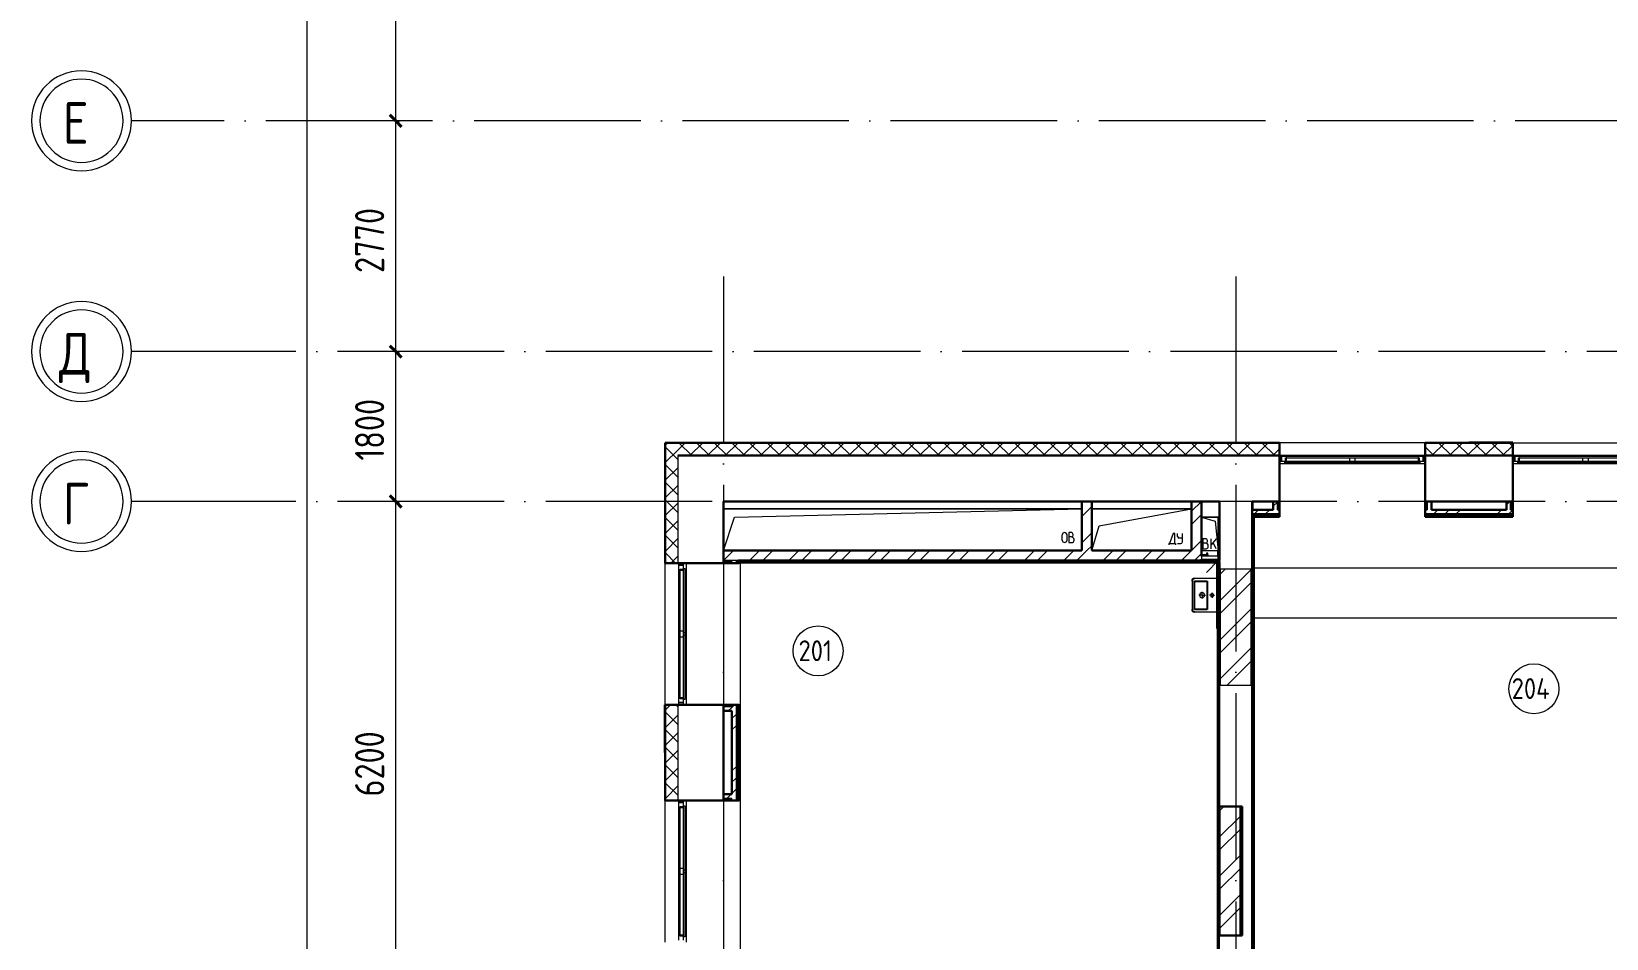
# Model space of a CAD drawing. Header units: millimetres. Extents: x -259793 to 503324, y -44556 to 93494.
# Drawn here: x 92376 to 111288, y -10682 to 206 of the extents above; entities that cross this region are included whole.
import ezdxf

# ---------------------------------------------------------------- set-up
doc = ezdxf.new("R2010")
doc.units = ezdxf.units.MM
doc.linetypes.add('ADSK_Линия сетки', pattern=[25, 20, -2.5, 0, -2.5])
for name, color, linetype, lineweight in [('_ Окна', 7, 'Continuous', 9), ('Марки помещений', 252, 'Continuous', 20), ('Оборудование', 8, 'Continuous', 18), ('Ограждение', 252, 'Continuous', 9), ('Окна', 252, 'Continuous', 9), ('Оси', 252, 'Continuous', 9), ('Перекрытие', 252, 'Continuous', 18), ('Размеры', 7, 'Continuous', 9), ('Стены внутренние', 7, 'Continuous', 18), ('Стены наружные', 7, 'Continuous', 18), ('Стены штриховка', 7, 'Continuous', 9)]:
    doc.layers.add(name, color=color, linetype=linetype, lineweight=lineweight)
doc.layers.add('Узлы', color=7, linetype='Continuous')
doc.styles.add('GOST Common_1', font='', dxfattribs={"height": 250})
doc.styles.add('GOST Common_2', font='', dxfattribs={"width": 0.9, "height": 250})
doc.styles.add('GOST Common_3', font='', dxfattribs={"height": 3.5})
doc.styles.get('GOST Common_1').set_extended_font_data('GOST type B')
doc.styles.get('GOST Common_2').set_extended_font_data('GOST type B')
doc.styles.get('GOST Common_3').set_extended_font_data('GOST 2.304 type A')

# ---------------------------------------------------------------- blocks, each defined once
blk = doc.blocks.new('2 этаж')
at = {"color": 251, "lineweight": 18, "true_color": 0x636466}
for p, q in [((104976, -3929), (100676, -3929)), ((100808, -4029), (104976, -3929)), ((106296, -3929), (105096, -3929)), ((105186, -4133), (106296, -3929)), ((100676, -4429), (100808, -4029)), ((105096, -4429), (105186, -4133)), ((106416, -4029), (106580, -4074)), ((106616, -4029), (106416, -4029)), ((106580, -4074), (106616, -4429)), ((106616, -4429), (106616, -4029)), ((104743, -4303), (104743, -4241)), ((104800, -4303), (104800, -4241)), ((104850, -4212), (104820, -4212)), ((104820, -4212), (104820, -4332)), ((104854, -4265), (104820, -4265)), ((104820, -4332), (104857, -4332)), ((104874, -4245), (104874, -4235)), ((104884, -4305), (104884, -4295)), ((106021, -4344), (106021, -4359)), ((106031, -4344), (106021, -4344)), ((106074, -4224), (106031, -4344)), ((106031, -4344), (106094, -4344)), ((106094, -4224), (106074, -4224)), ((106094, -4344), (106094, -4224)), ((106094, -4344), (106104, -4344)), ((106104, -4344), (106104, -4359)), ((106128, -4258), (106128, -4224)), ((106128, -4344), (106165, -4344)), ((106185, -4278), (106148, -4278)), ((106185, -4324), (106185, -4224)), ((106462, -4287), (106432, -4287)), ((106432, -4287), (106432, -4407)), ((106466, -4340), (106432, -4340)), ((106486, -4320), (106486, -4310)), ((106592, -4287), (106532, -4358)), ((106532, -4407), (106532, -4287)), ((106592, -4407), (106556, -4330)), ((106432, -4407), (106469, -4407)), ((106496, -4380), (106496, -4370))]:
    blk.add_line(p, q, dxfattribs=at)
for centre, radius, start, end in [((104771, -4241), 28.7, 0, 180), ((104771, -4303), 28.7, 180, 0), ((104850, -4235), 23.3, 0, 90), ((104854, -4245), 20, 270, 0), ((104854, -4295), 30, 0, 90), ((104857, -4305), 26.7, 270, 0), ((106148, -4258), 20, 180, 270), ((106165, -4324), 20, 270, 0), ((106462, -4310), 23.3, 0, 90), ((106466, -4320), 20, 270, 0), ((106466, -4370), 30, 0, 90), ((106469, -4380), 26.7, 270, 0)]:
    blk.add_arc(centre, radius, start, end, dxfattribs=at)
at = {"layer": '_ Окна', "color": 251, "true_color": 0x636466}
for p, q in [((107376, -3299), (107351, -3299)), ((107351, -3357), (107376, -3357)), ((107376, -3357), (107376, -3299)), ((109101, -3299), (109076, -3299)), ((109076, -3299), (109076, -3357)), ((109076, -3357), (109101, -3357)), ((110176, -3299), (110151, -3299)), ((110151, -3357), (110176, -3357)), ((110176, -3357), (110176, -3299)), ((100136, -4579), (100136, -4604)), ((100136, -4604), (100194, -4604)), ((100194, -4604), (100194, -4579)), ((100194, -6254), (100136, -6254)), ((100136, -6254), (100136, -6279)), ((100194, -6279), (100194, -6254)), ((100136, -7429), (100136, -7454)), ((100136, -7454), (100194, -7454)), ((100194, -7454), (100194, -7429))]:
    blk.add_line(p, q, dxfattribs=at)
at = {"layer": '_ Окна', "color": 251, "lineweight": 18, "true_color": 0x636466}
for p, q in [((107435, -3299), (107376, -3299)), ((107376, -3299), (107376, -3357)), ((107376, -3357), (107414, -3357)), ((107422, -3357), (107422, -3316)), ((107422, -3316), (107434, -3316)), ((107440, -3316), (107435, -3299)), ((109017, -3299), (109012, -3316)), ((109076, -3299), (109017, -3299)), ((109018, -3316), (109030, -3316)), ((109030, -3316), (109030, -3357)), ((109038, -3357), (109076, -3357)), ((109076, -3357), (109076, -3299)), ((110235, -3299), (110176, -3299)), ((110176, -3299), (110176, -3357)), ((110176, -3357), (110214, -3357)), ((110222, -3357), (110222, -3316)), ((110222, -3316), (110234, -3316)), ((110240, -3316), (110235, -3299)), ((100194, -4604), (100136, -4604)), ((100136, -4604), (100136, -4664)), ((100136, -4664), (100153, -4668)), ((100153, -4650), (100194, -4650)), ((100153, -4662), (100153, -4650)), ((100194, -4642), (100194, -4604)), ((100153, -6190), (100136, -6195)), ((100136, -6195), (100136, -6254)), ((100153, -6208), (100153, -6196)), ((100194, -6208), (100153, -6208)), ((100194, -6254), (100194, -6216)), ((100136, -6254), (100194, -6254)), ((100194, -7454), (100136, -7454)), ((100136, -7454), (100136, -7514)), ((100136, -7514), (100153, -7518)), ((100153, -7500), (100194, -7500)), ((100153, -7512), (100153, -7500)), ((100194, -7492), (100194, -7454)), ((100153, -9040), (100136, -9045)), ((100136, -9045), (100136, -9104)), ((100153, -9058), (100153, -9046)), ((100194, -9058), (100153, -9058)), ((100194, -9104), (100194, -9066))]:
    blk.add_line(p, q, dxfattribs=at)
at = {"layer": 'Марки помещений', "color": 251, "true_color": 0x636466}
for centre in [(101811, -5633), (110406, -6088)]:
    blk.add_circle(centre, 300, dxfattribs=at)
at = {"layer": 'Оборудование', "color": 251, "true_color": 0x636466}
for p, q in [((106416, -4494), (106416, -4531)), ((106616, -4494), (106416, -4494)), ((106417, -4532), (106615, -4532)), ((106423, -4532), (106423, -4541)), ((106432, -4479), (106432, -4484)), ((106478, -4479), (106432, -4479)), ((106432, -4484), (106478, -4484)), ((106473, -4478), (106473, -4494)), ((106492, -4478), (106473, -4478)), ((106476, -4476), (106474, -4478)), ((106476, -4459), (106476, -4476)), ((106489, -4459), (106476, -4459)), ((106489, -4476), (106476, -4476)), ((106496, -4479), (106487, -4479)), ((106487, -4484), (106496, -4484)), ((106489, -4476), (106489, -4459)), ((106491, -4478), (106489, -4476)), ((106492, -4494), (106492, -4478)), ((106496, -4484), (106496, -4479)), ((106609, -4541), (106609, -4532)), ((106616, -4531), (106616, -4494)), ((106424, -4542), (106608, -4542)), ((106435, -4544), (106435, -4549)), ((106435, -4549), (106597, -4549)), ((106444, -4543), (106444, -4541)), ((106444, -4543), (106444, -4541)), ((106444, -4549), (106444, -4551)), ((106444, -4551), (106448, -4551)), ((106509, -4551), (106448, -4551)), ((106616, -4549), (106475, -4691)), ((106509, -4551), (106513, -4551)), ((106513, -4551), (106513, -4549)), ((106588, -4541), (106588, -4543)), ((106588, -4543), (106588, -4541)), ((106597, -4549), (106597, -4544))]:
    blk.add_line(p, q, dxfattribs=at)
for points, knots in [([(106416, -4531), (106416, -4531), (106416, -4531), (106416, -4531), (106416, -4531), (106416, -4531), (106417, -4531), (106417, -4532), (106417, -4532), (106417, -4532)], [0, 0, 0, 0, 0.166667, 0.333333, 0.458333, 0.583333, 0.708333, 0.833333, 1, 1, 1, 1]), ([(106615, -4532), (106615, -4532), (106615, -4532), (106615, -4531), (106616, -4531), (106616, -4531), (106616, -4531), (106616, -4531), (106616, -4531), (106616, -4531)], [-1, -1, -1, -1, -0.833333, -0.75, -0.583333, -0.458333, -0.333333, -0.166667, 0, 0, 0, 0]), ([(106423, -4541), (106423, -4541), (106423, -4542), (106423, -4542), (106423, -4542), (106423, -4542), (106423, -4542), (106424, -4542), (106424, -4542), (106424, -4542), (106424, -4542)], [0, 0, 0, 0, 0.166667, 0.333333, 0.458333, 0.583333, 0.666667, 0.75, 0.833333, 1, 1, 1, 1]), ([(106433, -4542), (106434, -4542), (106434, -4542), (106434, -4542), (106434, -4542), (106434, -4543), (106435, -4543), (106435, -4543), (106435, -4543), (106435, -4543), (106435, -4543), (106435, -4544), (106435, -4544)], [0, 0, 0, 0, 0.166667, 0.25, 0.333333, 0.416667, 0.5, 0.583333, 0.666667, 0.75, 0.833333, 1, 1, 1, 1]), ([(106597, -4544), (106597, -4544), (106597, -4543), (106597, -4543), (106597, -4543), (106597, -4543), (106597, -4543), (106598, -4543), (106598, -4542), (106598, -4542), (106598, -4542), (106598, -4542), (106599, -4542)], [-1, -1, -1, -1, -0.833333, -0.75, -0.666667, -0.583333, -0.5, -0.416667, -0.333333, -0.25, -0.166667, 0, 0, 0, 0]), ([(106608, -4542), (106608, -4542), (106608, -4542), (106608, -4542), (106609, -4542), (106609, -4542), (106609, -4542), (106609, -4542), (106609, -4542), (106609, -4541), (106609, -4541)], [-1, -1, -1, -1, -0.833333, -0.75, -0.666667, -0.583333, -0.458333, -0.333333, -0.166667, 0, 0, 0, 0])]:
    blk.add_open_spline(points, degree=3, knots=knots, dxfattribs=at)
at = {"layer": 'Ограждение', "color": 251, "true_color": 0x636466}
for p, q in [((109101, -3389), (107351, -3389)), ((111901, -3389), (110151, -3389)), ((107036, -3939), (107036, -3839)), ((100226, -4579), (100226, -6279)), ((100676, -4579), (100676, -6279)), ((100861, -4579), (100876, -4579)), ((100876, -4569), (100876, -12274)), ((100876, -4574), (106601, -4574)), ((100876, -4579), (100876, -6279)), ((114741, -4639), (107041, -4639)), ((114741, -5239), (107041, -5239)), ((107046, -10039), (107046, -5239)), ((106606, -5364), (106606, -10189)), ((100876, -6279), (100861, -6279)), ((100226, -7429), (100226, -9129)), ((100676, -7429), (100676, -9129)), ((100861, -7429), (100876, -7429)), ((100876, -7429), (100876, -9129))]:
    blk.add_line(p, q, dxfattribs=at)
at = {"layer": 'Окна', "color": 251, "true_color": 0x636466}
for p, q in [((107414, -3357), (108211, -3357)), ((107414, -3374), (107414, -3357)), ((108211, -3374), (107414, -3374)), ((107434, -3316), (108191, -3316)), ((107434, -3357), (107434, -3316)), ((109017, -3299), (107435, -3299)), ((108191, -3316), (108261, -3316)), ((108191, -3316), (108191, -3357)), ((108211, -3357), (108241, -3357)), ((108211, -3357), (108211, -3374)), ((108241, -3374), (108211, -3374)), ((108241, -3357), (109038, -3357)), ((108241, -3374), (108241, -3357)), ((109038, -3374), (108241, -3374)), ((108261, -3316), (109018, -3316)), ((108261, -3357), (108261, -3316)), ((109018, -3316), (109018, -3357)), ((109038, -3357), (109038, -3374)), ((110214, -3357), (111011, -3357)), ((110214, -3374), (110214, -3357)), ((111011, -3374), (110214, -3374)), ((110234, -3316), (110991, -3316)), ((110234, -3357), (110234, -3316)), ((111817, -3299), (110235, -3299)), ((110991, -3316), (111061, -3316)), ((110991, -3316), (110991, -3357)), ((111011, -3357), (111041, -3357)), ((111011, -3357), (111011, -3374)), ((111041, -3374), (111011, -3374)), ((111041, -3357), (111838, -3357)), ((111041, -3374), (111041, -3357)), ((111838, -3374), (111041, -3374)), ((111061, -3316), (111818, -3316)), ((111061, -3357), (111061, -3316)), ((100136, -4664), (100136, -6195)), ((100153, -5394), (100153, -4662)), ((100153, -4662), (100194, -4662)), ((100194, -5414), (100194, -4642)), ((100194, -4642), (100211, -4642)), ((100211, -4642), (100211, -5414)), ((100153, -5464), (100153, -5394)), ((100194, -5394), (100153, -5394)), ((100153, -6196), (100153, -5464)), ((100153, -5464), (100194, -5464)), ((100194, -5444), (100194, -5414)), ((100211, -5414), (100194, -5414)), ((100194, -6216), (100194, -5444)), ((100194, -5444), (100211, -5444)), ((100211, -5414), (100211, -5444)), ((100211, -5444), (100211, -6216)), ((100194, -6196), (100153, -6196)), ((100211, -6216), (100194, -6216)), ((100136, -7514), (100136, -9045)), ((100153, -8244), (100153, -7512)), ((100153, -7512), (100194, -7512)), ((100194, -8264), (100194, -7492)), ((100194, -7492), (100211, -7492)), ((100211, -7492), (100211, -8264)), ((100153, -8314), (100153, -8244)), ((100194, -8244), (100153, -8244)), ((100153, -9046), (100153, -8314)), ((100153, -8314), (100194, -8314)), ((100194, -8294), (100194, -8264)), ((100211, -8264), (100194, -8264)), ((100194, -9066), (100194, -8294)), ((100194, -8294), (100211, -8294)), ((100211, -8264), (100211, -8294)), ((100211, -8294), (100211, -9066)), ((100194, -9046), (100153, -9046)), ((100211, -9066), (100194, -9066))]:
    blk.add_line(p, q, dxfattribs=at)
at = {"layer": 'Оси', "color": 251, "linetype": 'ADSK_Линия сетки', "ltscale": 100, "true_color": 0x636466}
for p, q in [((139683, 731), (93566, 731)), ((100676, -1139), (100676, -32265)), ((106826, -1139), (106826, -32265)), ((170543, -2039), (93566, -2039)), ((170543, -3839), (93566, -3839))]:
    blk.add_line(p, q, dxfattribs=at)
at = {"layer": 'Оси', "color": 251, "lineweight": 20, "true_color": 0x636466}
for centre, radius, start, end in [((92966, 731), 600, 90, 270), ((92966, 731), 600, 270, 90), ((92966, 731), 500, 90, 270), ((92966, 731), 500, 270, 90), ((92966, -2039), 600, 90, 270), ((92966, -2039), 600, 270, 90), ((92966, -2039), 500, 90, 270), ((92966, -2039), 500, 270, 90), ((92966, -3839), 600, 90, 270), ((92966, -3839), 500, 90, 270), ((92966, -3839), 600, 270, 90), ((92966, -3839), 500, 270, 90)]:
    blk.add_arc(centre, radius, start, end, dxfattribs=at)
at = {"layer": 'Перекрытие', "color": 251, "ltscale": 100, "true_color": 0x636466}
for p, q in [((100676, -3929), (104976, -3929)), ((105096, -3929), (106296, -3929)), ((106416, -4029), (106616, -4029)), ((106616, -4029), (106616, -4429))]:
    blk.add_line(p, q, dxfattribs=at)
at = {"layer": 'Размеры', "color": 251, "lineweight": 20, "true_color": 0x636466}
for p, q in [((95676, -18880), (95676, 28511)), ((96739, 731), (96739, 4661)), ((96739, 731), (96589, 731)), ((96739, 731), (96589, 731)), ((96739, -2039), (96739, 731)), ((96739, 731), (96789, 731)), ((96739, 731), (96789, 731)), ((96739, -2039), (96589, -2039)), ((96739, -2039), (96589, -2039)), ((96739, -3839), (96739, -2039)), ((96739, -2039), (96789, -2039)), ((96739, -2039), (96789, -2039)), ((96739, -3839), (96589, -3839)), ((96739, -3839), (96589, -3839)), ((96739, -10039), (96739, -3839)), ((96739, -3839), (96789, -3839)), ((96739, -3839), (96789, -3839))]:
    blk.add_line(p, q, dxfattribs=at)
at = {"layer": 'Размеры', "color": 251, "lineweight": 40, "true_color": 0x636466}
for p, q in [((96739, 731), (96668, 801)), ((96739, 731), (96668, 801)), ((96739, 731), (96810, 660)), ((96739, 731), (96810, 660)), ((96739, -2039), (96668, -1969)), ((96739, -2039), (96668, -1969)), ((96739, -2039), (96810, -2110)), ((96739, -2039), (96810, -2110)), ((96739, -3839), (96668, -3769)), ((96739, -3839), (96668, -3769)), ((96739, -3839), (96810, -3910)), ((96739, -3839), (96810, -3910))]:
    blk.add_line(p, q, dxfattribs=at)
at = {"layer": 'Стены внутренние', "color": 251, "lineweight": 30, "true_color": 0x636466}
for p, q in [((99974, -3137), (99974, -4579)), ((107351, -3137), (99974, -3137)), ((107351, -3289), (107351, -3137)), ((109626, -3137), (109101, -3137)), ((109101, -3137), (109101, -3289)), ((110151, -3289), (110151, -3137)), ((107351, -3289), (100126, -3289)), ((100126, -3289), (107351, -3289)), ((107351, -3839), (107351, -3289)), ((110151, -3289), (109101, -3289)), ((109101, -3289), (109101, -3839)), ((109101, -3289), (110151, -3289)), ((110151, -3839), (110151, -3289)), ((100676, -4429), (100676, -3839)), ((100676, -3839), (104976, -3839)), ((105096, -3839), (106296, -3839)), ((106416, -3839), (106631, -3839)), ((106631, -3839), (106631, -4429)), ((107021, -3839), (107276, -3839)), ((107021, -3939), (107021, -3839)), ((109176, -3839), (110076, -3839)), ((99974, -4579), (100676, -4579)), ((106631, -4649), (106636, -4649)), ((107016, -4649), (107021, -4649)), ((106636, -6049), (106631, -6049)), ((107021, -6049), (107016, -6049)), ((100676, -6279), (99974, -6279)), ((99974, -6279), (99974, -7429)), ((100676, -7354), (100676, -6354)), ((99974, -7429), (100676, -7429)), ((106631, -7499), (106901, -7499)), ((106901, -7499), (106901, -9049)), ((106901, -9049), (106631, -9049))]:
    blk.add_line(p, q, dxfattribs=at)
at = {"layer": 'Стены внутренние', "color": 251, "linetype": 'Continuous', "lineweight": 9, "true_color": 0x636466}
for p, q in [((99976, -3161), (99998, -3139)), ((100126, -3334), (99976, -3184)), ((100126, -3223), (100210, -3139)), ((100294, -3289), (100144, -3139)), ((100272, -3289), (100422, -3139)), ((100506, -3289), (100356, -3139)), ((100444, -3139), (100443, -3137)), ((100484, -3289), (100634, -3139)), ((100718, -3289), (100568, -3139)), ((100697, -3289), (100847, -3139)), ((100930, -3289), (100780, -3139)), ((100909, -3289), (101059, -3139)), ((101142, -3289), (100992, -3139)), ((101121, -3289), (101271, -3139)), ((101354, -3289), (101204, -3139)), ((101333, -3289), (101483, -3139)), ((101566, -3289), (101416, -3139)), ((101545, -3289), (101695, -3139)), ((101779, -3289), (101629, -3139)), ((101757, -3289), (101907, -3139)), ((101769, -3137), (101768, -3139)), ((101991, -3289), (101841, -3139)), ((101852, -3139), (101851, -3137)), ((101969, -3289), (102119, -3139)), ((102203, -3289), (102053, -3139)), ((102181, -3289), (102331, -3139)), ((102415, -3289), (102265, -3139)), ((102394, -3289), (102544, -3139)), ((102439, -3139), (102438, -3137)), ((102627, -3289), (102477, -3139)), ((102590, -3137), (102589, -3139)), ((102606, -3289), (102756, -3139)), ((102839, -3289), (102689, -3139)), ((102818, -3289), (102968, -3139)), ((102825, -3137), (102824, -3139)), ((103051, -3289), (102901, -3139)), ((103030, -3289), (103180, -3139)), ((103264, -3289), (103114, -3139)), ((103242, -3289), (103392, -3139)), ((103476, -3289), (103326, -3139)), ((103454, -3289), (103604, -3139)), ((103688, -3289), (103538, -3139)), ((103646, -3138), (103645, -3139)), ((103666, -3289), (103816, -3139)), ((103900, -3289), (103750, -3139)), ((103879, -3289), (104029, -3139)), ((104112, -3289), (103962, -3139)), ((104091, -3289), (104241, -3139)), ((104324, -3289), (104174, -3139)), ((104303, -3289), (104453, -3139)), ((104316, -3139), (104315, -3137)), ((104536, -3289), (104386, -3139)), ((104515, -3289), (104665, -3139)), ((104748, -3289), (104598, -3139)), ((104727, -3289), (104877, -3139)), ((104961, -3289), (104811, -3139)), ((104939, -3289), (105089, -3139)), ((105173, -3289), (105023, -3139)), ((105151, -3289), (105301, -3139)), ((105385, -3289), (105235, -3139)), ((105363, -3289), (105513, -3139)), ((105406, -3137), (105406, -3138)), ((105597, -3289), (105447, -3139)), ((105576, -3289), (105726, -3139)), ((105641, -3137), (105640, -3139)), ((105809, -3289), (105659, -3139)), ((105724, -3139), (105723, -3137)), ((105788, -3289), (105938, -3139)), ((106021, -3289), (105871, -3139)), ((106000, -3289), (106150, -3139)), ((106233, -3289), (106083, -3139)), ((106212, -3289), (106362, -3139)), ((106446, -3289), (106296, -3139)), ((106424, -3289), (106574, -3139)), ((106462, -3137), (106461, -3139)), ((106658, -3289), (106508, -3139)), ((106636, -3289), (106786, -3139)), ((106870, -3289), (106720, -3139)), ((106848, -3289), (106998, -3139)), ((107082, -3289), (106932, -3139)), ((107061, -3289), (107211, -3139)), ((107132, -3139), (107130, -3137)), ((107294, -3289), (107144, -3139)), ((107273, -3289), (107349, -3213)), ((109103, -3156), (109120, -3139)), ((109203, -3289), (109103, -3189)), ((109182, -3289), (109332, -3139)), ((109415, -3289), (109265, -3139)), ((109278, -3137), (109276, -3139)), ((109394, -3289), (109544, -3139)), ((109627, -3289), (109477, -3139)), ((109512, -3137), (109511, -3139)), ((109595, -3139), (109594, -3137)), ((109606, -3289), (109756, -3139)), ((109840, -3289), (109690, -3139)), ((109818, -3289), (109968, -3139)), ((110052, -3289), (109902, -3139)), ((110030, -3289), (110149, -3171)), ((110149, -3174), (110114, -3139)), ((99976, -3373), (100126, -3223)), ((99976, -3378), (99976, -3378)), ((100126, -3546), (99976, -3396)), ((99976, -3585), (100126, -3436)), ((100126, -3758), (99976, -3608)), ((99976, -3797), (100126, -3648)), ((100126, -3970), (99976, -3820)), ((99976, -4009), (100126, -3860)), ((99976, -3988), (99976, -3988)), ((100126, -4182), (99976, -4033)), ((99976, -4222), (100126, -4072)), ((99976, -4191), (99976, -4191)), ((100126, -4394), (99976, -4245)), ((99977, -4434), (100126, -4284)), ((99976, -4496), (99976, -4496)), ((100099, -4579), (99977, -4457)), ((100045, -4577), (100126, -4496)), ((99976, -4563), (99974, -4560)), ((99985, -4579), (99984, -4577)), ((99976, -6343), (100038, -6281)), ((100126, -6516), (99976, -6366)), ((99976, -6555), (100126, -6405)), ((99976, -6426), (99976, -6426)), ((100126, -6304), (100102, -6279)), ((100126, -6728), (99976, -6578)), ((99976, -6767), (100126, -6618)), ((99976, -6731), (99976, -6731)), ((100126, -6940), (99976, -6790)), ((99976, -6979), (100126, -6830)), ((100126, -7152), (99976, -7002)), ((99976, -7191), (100126, -7042)), ((100126, -7364), (99976, -7215)), ((99976, -7340), (99976, -7340)), ((99977, -7403), (100126, -7254)), ((99977, -7427), (99977, -7427))]:
    blk.add_line(p, q, dxfattribs=at)
at = {"layer": 'Стены внутренние', "color": 251, "true_color": 0x636466}
for p, q in [((110151, -3137), (111901, -3137)), ((100126, -3289), (100126, -4579)), ((109101, -3289), (107351, -3289)), ((111901, -3289), (110151, -3289)), ((99974, -6279), (99974, -4579)), ((106631, -4549), (106631, -4564)), ((106636, -4649), (107016, -4649)), ((106631, -6049), (106631, -7499)), ((107016, -6049), (106636, -6049)), ((100126, -6279), (100126, -7429)), ((99974, -9129), (99974, -7429))]:
    blk.add_line(p, q, dxfattribs=at)
at = {"layer": 'Стены наружные', "color": 251, "true_color": 0x636466}
for p, q in [((106826, -3132), (109626, -3132)), ((106826, -3137), (106826, -3132)), ((107351, -3132), (107351, -3137)), ((109101, -3137), (107351, -3137)), ((109101, -3137), (109101, -3132)), ((107029, -3839), (107029, -3854)), ((107036, -3854), (107029, -3854)), ((99969, -4579), (99969, -4029)), ((99974, -4029), (99969, -4029)), ((106416, -4429), (106616, -4429)), ((99969, -4579), (99974, -4579)), ((106631, -10189), (106631, -9049))]:
    blk.add_line(p, q, dxfattribs=at)
at = {"layer": 'Стены наружные', "color": 251, "lineweight": 30, "true_color": 0x636466}
for p, q in [((110151, -3132), (109626, -3132)), ((109626, -3132), (109626, -3137)), ((109626, -3137), (110151, -3137)), ((110151, -3137), (110151, -3132)), ((104976, -3839), (104976, -4429)), ((105096, -3839), (104976, -3839)), ((105096, -4429), (105096, -3839)), ((106296, -3839), (106296, -4429)), ((106416, -3839), (106296, -3839)), ((106416, -4494), (106416, -3839)), ((107021, -3939), (107021, -10039)), ((107276, -3939), (107021, -3939)), ((107276, -3839), (107276, -3939)), ((107351, -3839), (107276, -3839)), ((107351, -4024), (107351, -3839)), ((109101, -3839), (109101, -4024)), ((109176, -3839), (109101, -3839)), ((109176, -3939), (109176, -3839)), ((110076, -3939), (109176, -3939)), ((110076, -3839), (110076, -3939)), ((110151, -3839), (110076, -3839)), ((110151, -4024), (110151, -3839)), ((107036, -4019), (107041, -4019)), ((107036, -10039), (107036, -4019)), ((107041, -10189), (107041, -4024)), ((107041, -4024), (107351, -4024)), ((109101, -4024), (110151, -4024)), ((104976, -4429), (100676, -4429)), ((100676, -4429), (100676, -4579)), ((106296, -4429), (105096, -4429)), ((106416, -4549), (106416, -4531)), ((106631, -4429), (106616, -4429)), ((106616, -4429), (106616, -4494)), ((106616, -4531), (106616, -4549)), ((106631, -4549), (106631, -4429)), ((100676, -4579), (100861, -4579)), ((106435, -4549), (100851, -4549)), ((100851, -4549), (100851, -4564)), ((100856, -4564), (100861, -4564)), ((100861, -4579), (100861, -4569)), ((100861, -4569), (106601, -4569)), ((106631, -4549), (106597, -4549)), ((106601, -4569), (106601, -5364)), ((106631, -6049), (106631, -4564)), ((106636, -4649), (106636, -6049)), ((107016, -6049), (107016, -4649)), ((106601, -5364), (106611, -5364)), ((106611, -5364), (106611, -10189)), ((99969, -6279), (99969, -6854)), ((99974, -6279), (99969, -6279)), ((100861, -6279), (100676, -6279)), ((100676, -6279), (100676, -6354)), ((100676, -6354), (100776, -6354)), ((100776, -6354), (100776, -7354)), ((100861, -7429), (100861, -6279)), ((99969, -6854), (99974, -6854)), ((100776, -7354), (100676, -7354)), ((100676, -7354), (100676, -7429)), ((100676, -7429), (100861, -7429)), ((106631, -7499), (106631, -9049)), ((106881, -9049), (106881, -7499))]:
    blk.add_line(p, q, dxfattribs=at)
at = {"layer": 'Стены наружные', "color": 251, "linetype": 'Continuous', "lineweight": 9, "true_color": 0x636466}
for p, q in [((104976, -3862), (104999, -3839)), ((104976, -4019), (105096, -3899)), ((106296, -3957), (106413, -3839)), ((107049, -3989), (107099, -3939)), ((107184, -3989), (107234, -3939)), ((107276, -3897), (107326, -3847)), ((107326, -3872), (107339, -3860)), ((107339, -3860), (107351, -3847)), ((109204, -3989), (109254, -3939)), ((109339, -3989), (109389, -3939)), ((109474, -3989), (109524, -3939)), ((109968, -3989), (110018, -3939)), ((110076, -3881), (110118, -3839)), ((110103, -3989), (110151, -3941)), ((106296, -4114), (106416, -3994)), ((107036, -4021), (107038, -4019)), ((107036, -4092), (107041, -4087)), ((107036, -4162), (107041, -4157)), ((107103, -4024), (107108, -4019)), ((107174, -4024), (107179, -4019)), ((107179, -4019), (107184, -4014)), ((107184, -4014), (107197, -4002)), ((107197, -4002), (107209, -3989)), ((107245, -4024), (107250, -4019)), ((107315, -4024), (107320, -4019)), ((109101, -4006), (109106, -4002)), ((109106, -4002), (109118, -3989)), ((109154, -4024), (109159, -4019)), ((109225, -4024), (109230, -4019)), ((109295, -4024), (109300, -4019)), ((109300, -4019), (109305, -4014)), ((109305, -4014), (109318, -4002)), ((109318, -4002), (109330, -3989)), ((109366, -4024), (109371, -4019)), ((109437, -4024), (109442, -4019)), ((109508, -4024), (109513, -4019)), ((109518, -4014), (109530, -4002)), ((109530, -4002), (109543, -3989)), ((109578, -4024), (109583, -4019)), ((109649, -4024), (109654, -4019)), ((109720, -4024), (109725, -4019)), ((109725, -4019), (109730, -4014)), ((109730, -4014), (109742, -4002)), ((109742, -4002), (109755, -3989)), ((109790, -4024), (109795, -4019)), ((109861, -4024), (109866, -4019)), ((109932, -4024), (109937, -4019)), ((109942, -4014), (109954, -4002)), ((109954, -4002), (109967, -3989)), ((110002, -4024), (110007, -4019)), ((110073, -4024), (110078, -4019)), ((110144, -4024), (110149, -4019)), ((110149, -4019), (110151, -4017)), ((104976, -4334), (105096, -4214)), ((106296, -4428), (106416, -4308)), ((107036, -4233), (107041, -4228)), ((107036, -4304), (107041, -4299)), ((100676, -4548), (100795, -4429)), ((100989, -4549), (101109, -4429)), ((101146, -4549), (101266, -4429)), ((101460, -4549), (101580, -4429)), ((101617, -4549), (101737, -4429)), ((101932, -4549), (102052, -4429)), ((102089, -4549), (102209, -4429)), ((102403, -4549), (102523, -4429)), ((102560, -4549), (102680, -4429)), ((102875, -4549), (102995, -4429)), ((103032, -4549), (103152, -4429)), ((103346, -4549), (103466, -4429)), ((103503, -4549), (103623, -4429)), ((103818, -4549), (103938, -4429)), ((103975, -4549), (104095, -4429)), ((104289, -4549), (104409, -4429)), ((104446, -4549), (104566, -4429)), ((104761, -4549), (104881, -4429)), ((104918, -4549), (105038, -4429)), ((105038, -4429), (105096, -4371)), ((105232, -4549), (105352, -4429)), ((105389, -4549), (105509, -4429)), ((105703, -4549), (105823, -4429)), ((105861, -4549), (105981, -4429)), ((106175, -4549), (106295, -4429)), ((106332, -4549), (106416, -4465)), ((107036, -4374), (107041, -4369)), ((107036, -4445), (107041, -4440)), ((107036, -4516), (107041, -4511)), ((100679, -4579), (100692, -4567)), ((100692, -4567), (100704, -4554)), ((100901, -4569), (100906, -4564)), ((100972, -4569), (100977, -4564)), ((101043, -4569), (101048, -4564)), ((101114, -4569), (101119, -4564)), ((101119, -4564), (101134, -4549)), ((101184, -4569), (101189, -4564)), ((101255, -4569), (101260, -4564)), ((101326, -4569), (101331, -4564)), ((101396, -4569), (101401, -4564)), ((101467, -4569), (101472, -4564)), ((101538, -4569), (101543, -4564)), ((101543, -4564), (101558, -4549)), ((101609, -4569), (101614, -4564)), ((101679, -4569), (101684, -4564)), ((101750, -4569), (101755, -4564)), ((101821, -4569), (101826, -4564)), ((101891, -4569), (101896, -4564)), ((101962, -4569), (101967, -4564)), ((101967, -4564), (101982, -4549)), ((102033, -4569), (102038, -4564)), ((102104, -4569), (102109, -4564)), ((102174, -4569), (102179, -4564)), ((102245, -4569), (102250, -4564)), ((102316, -4569), (102321, -4564)), ((102386, -4569), (102391, -4564)), ((102391, -4564), (102406, -4549)), ((102457, -4569), (102462, -4564)), ((102528, -4569), (102533, -4564)), ((102599, -4569), (102604, -4564)), ((102669, -4569), (102674, -4564)), ((102740, -4569), (102745, -4564)), ((102811, -4569), (102816, -4564)), ((102816, -4564), (102831, -4549)), ((102881, -4569), (102886, -4564)), ((102952, -4569), (102957, -4564)), ((103023, -4569), (103028, -4564)), ((103094, -4569), (103099, -4564)), ((103164, -4569), (103169, -4564)), ((103235, -4569), (103240, -4564)), ((103240, -4564), (103255, -4549)), ((103306, -4569), (103311, -4564)), ((103376, -4569), (103381, -4564)), ((103447, -4569), (103452, -4564)), ((103518, -4569), (103523, -4564)), ((103588, -4569), (103593, -4564)), ((103659, -4569), (103664, -4564)), ((103664, -4564), (103679, -4549)), ((103730, -4569), (103735, -4564)), ((103801, -4569), (103806, -4564)), ((103871, -4569), (103876, -4564)), ((103942, -4569), (103947, -4564)), ((104013, -4569), (104018, -4564)), ((104083, -4569), (104088, -4564)), ((104088, -4564), (104103, -4549)), ((104154, -4569), (104159, -4564)), ((104225, -4569), (104230, -4564)), ((104296, -4569), (104301, -4564)), ((104366, -4569), (104371, -4564)), ((104437, -4569), (104442, -4564)), ((104508, -4569), (104513, -4564)), ((104513, -4564), (104528, -4549)), ((104578, -4569), (104583, -4564)), ((104649, -4569), (104654, -4564)), ((104720, -4569), (104725, -4564)), ((104791, -4569), (104796, -4564)), ((104861, -4569), (104866, -4564)), ((104932, -4569), (104937, -4564)), ((104937, -4564), (104952, -4549)), ((105003, -4569), (105008, -4564)), ((105073, -4569), (105078, -4564)), ((105144, -4569), (105149, -4564)), ((105215, -4569), (105220, -4564)), ((105286, -4569), (105291, -4564)), ((105356, -4569), (105361, -4564)), ((105361, -4564), (105376, -4549)), ((105427, -4569), (105432, -4564)), ((105498, -4569), (105503, -4564)), ((105568, -4569), (105573, -4564)), ((105639, -4569), (105644, -4564)), ((105710, -4569), (105715, -4564)), ((105781, -4569), (105786, -4564)), ((105786, -4564), (105801, -4549)), ((105851, -4569), (105856, -4564)), ((105922, -4569), (105927, -4564)), ((105993, -4569), (105998, -4564)), ((106063, -4569), (106068, -4564)), ((106134, -4569), (106139, -4564)), ((106205, -4569), (106210, -4564)), ((106210, -4564), (106225, -4549)), ((106275, -4569), (106280, -4564)), ((106346, -4569), (106351, -4564)), ((106417, -4569), (106422, -4564)), ((106488, -4569), (106493, -4564)), ((106558, -4569), (106563, -4564)), ((106601, -4597), (106631, -4567)), ((106636, -4717), (106704, -4649)), ((106636, -5031), (107016, -4651)), ((107036, -4587), (107041, -4582)), ((107036, -4657), (107041, -4652)), ((107036, -4728), (107041, -4723)), ((106636, -5188), (107016, -4808)), ((107036, -4799), (107041, -4794)), ((107036, -4869), (107041, -4864)), ((106601, -5022), (106631, -4992)), ((107036, -4940), (107041, -4935)), ((107036, -5011), (107041, -5006)), ((107036, -5082), (107041, -5077)), ((106636, -5503), (107016, -5123)), ((106636, -5660), (107016, -5280)), ((107036, -5152), (107041, -5147)), ((107036, -5223), (107041, -5218)), ((107036, -5294), (107041, -5289)), ((106611, -5365), (106612, -5364)), ((106611, -5436), (106616, -5431)), ((106616, -5431), (106631, -5416)), ((107036, -5364), (107041, -5359)), ((107036, -5435), (107041, -5430)), ((106611, -5507), (106616, -5502)), ((106611, -5577), (106616, -5572)), ((106611, -5648), (106616, -5643)), ((106636, -5974), (107016, -5594)), ((107036, -5506), (107041, -5501)), ((107036, -5577), (107041, -5572)), ((107036, -5647), (107041, -5642)), ((106611, -5719), (106616, -5714)), ((106611, -5789), (106616, -5784)), ((106611, -5860), (106616, -5855)), ((106616, -5855), (106631, -5840)), ((106718, -6049), (107016, -5751)), ((107036, -5718), (107041, -5713)), ((107036, -5789), (107041, -5784)), ((107036, -5859), (107041, -5854)), ((106611, -5931), (106616, -5926)), ((106611, -6002), (106616, -5997)), ((107036, -5930), (107041, -5925)), ((107036, -6001), (107041, -5996)), ((106611, -6072), (106616, -6067)), ((106611, -6143), (106616, -6138)), ((106611, -6214), (106616, -6209)), ((107036, -6071), (107041, -6066)), ((107036, -6142), (107041, -6137)), ((107036, -6213), (107041, -6208)), ((100676, -6280), (100676, -6279)), ((100733, -6354), (100776, -6311)), ((100776, -6311), (100808, -6279)), ((100776, -6446), (100826, -6396)), ((100826, -6342), (100839, -6329)), ((100839, -6329), (100851, -6317)), ((100856, -6312), (100861, -6307)), ((100856, -6382), (100861, -6377)), ((106611, -6284), (106616, -6279)), ((106611, -6355), (106616, -6350)), ((106611, -6426), (106616, -6421)), ((106616, -6279), (106631, -6264)), ((107036, -6284), (107041, -6279)), ((107036, -6354), (107041, -6349)), ((107036, -6425), (107041, -6420)), ((100776, -6581), (100826, -6531)), ((100826, -6554), (100839, -6541)), ((100839, -6541), (100851, -6529)), ((100851, -6529), (100856, -6524)), ((100856, -6453), (100861, -6448)), ((100856, -6524), (100861, -6519)), ((100856, -6595), (100861, -6590)), ((106611, -6496), (106616, -6491)), ((106611, -6567), (106616, -6562)), ((107036, -6496), (107041, -6491)), ((107036, -6566), (107041, -6561)), ((100826, -6766), (100839, -6754)), ((100839, -6754), (100851, -6741)), ((100856, -6665), (100861, -6660)), ((100856, -6736), (100861, -6731)), ((100856, -6807), (100861, -6802)), ((106611, -6638), (106616, -6633)), ((106611, -6709), (106616, -6704)), ((106611, -6779), (106616, -6774)), ((106616, -6704), (106631, -6689)), ((107036, -6637), (107041, -6632)), ((107036, -6708), (107041, -6703)), ((107036, -6779), (107041, -6774)), ((100826, -6978), (100839, -6966)), ((100839, -6966), (100851, -6953)), ((100851, -6953), (100856, -6948)), ((100856, -6877), (100861, -6872)), ((100856, -6948), (100861, -6943)), ((106611, -6850), (106616, -6845)), ((106611, -6921), (106616, -6916)), ((106611, -6991), (106616, -6986)), ((107036, -6849), (107041, -6844)), ((107036, -6920), (107041, -6915)), ((107036, -6991), (107041, -6986)), ((100776, -7074), (100826, -7024)), ((100776, -7209), (100826, -7159)), ((100826, -7190), (100839, -7178)), ((100839, -7178), (100851, -7165)), ((100856, -7019), (100861, -7014)), ((100856, -7090), (100861, -7085)), ((100856, -7160), (100861, -7155)), ((106611, -7062), (106616, -7057)), ((106611, -7133), (106616, -7128)), ((106616, -7128), (106631, -7113)), ((107036, -7061), (107041, -7056)), ((107036, -7132), (107041, -7127)), ((100716, -7404), (100766, -7354)), ((100776, -7344), (100826, -7294)), ((100851, -7377), (100856, -7372)), ((100856, -7231), (100861, -7226)), ((100856, -7302), (100861, -7297)), ((100856, -7372), (100861, -7367)), ((106611, -7204), (106616, -7199)), ((106611, -7274), (106616, -7269)), ((106611, -7345), (106616, -7340)), ((107036, -7203), (107041, -7198)), ((107036, -7274), (107041, -7269)), ((107036, -7344), (107041, -7339)), ((100826, -7402), (100839, -7390)), ((100839, -7390), (100851, -7377)), ((106611, -7416), (106616, -7411)), ((106611, -7486), (106616, -7481)), ((106611, -7557), (106616, -7552)), ((106616, -7552), (106631, -7537)), ((106631, -7551), (106682, -7499)), ((107036, -7415), (107041, -7410)), ((107036, -7486), (107041, -7481)), ((107036, -7556), (107041, -7551)), ((106611, -7628), (106616, -7623)), ((106611, -7699), (106616, -7694)), ((106631, -7865), (106881, -7615)), ((107036, -7627), (107041, -7622)), ((107036, -7698), (107041, -7693)), ((106611, -7769), (106616, -7764)), ((106611, -7840), (106616, -7835)), ((106611, -7911), (106616, -7906)), ((106631, -8022), (106881, -7772)), ((107036, -7769), (107041, -7764)), ((107036, -7839), (107041, -7834)), ((107036, -7910), (107041, -7905)), ((106611, -7981), (106616, -7976)), ((106611, -8052), (106616, -8047)), ((106611, -8123), (106616, -8118)), ((106616, -7976), (106631, -7961)), ((106631, -8336), (106881, -8086)), ((107036, -7981), (107041, -7976)), ((107036, -8051), (107041, -8046)), ((107036, -8122), (107041, -8117)), ((106611, -8194), (106616, -8189)), ((106611, -8264), (106616, -8259)), ((106631, -8494), (106881, -8244)), ((107036, -8193), (107041, -8188)), ((107036, -8264), (107041, -8259)), ((106611, -8335), (106616, -8330)), ((106611, -8406), (106616, -8401)), ((106611, -8476), (106616, -8471)), ((106616, -8401), (106631, -8386)), ((107036, -8334), (107041, -8329)), ((107036, -8405), (107041, -8400)), ((107036, -8476), (107041, -8471)), ((106611, -8547), (106616, -8542)), ((106611, -8618), (106616, -8613)), ((106611, -8689), (106616, -8684)), ((106631, -8808), (106881, -8558)), ((107036, -8546), (107041, -8541)), ((107036, -8617), (107041, -8612)), ((107036, -8688), (107041, -8683)), ((106611, -8759), (106616, -8754)), ((106611, -8830), (106616, -8825)), ((106616, -8825), (106631, -8810)), ((106631, -8965), (106881, -8715)), ((107036, -8758), (107041, -8753)), ((107036, -8829), (107041, -8824)), ((106611, -8901), (106616, -8896)), ((106611, -8971), (106616, -8966)), ((106611, -9042), (106616, -9037)), ((106861, -9049), (106881, -9029)), ((107036, -8900), (107041, -8895)), ((107036, -8971), (107041, -8966)), ((107036, -9041), (107041, -9036))]:
    blk.add_line(p, q, dxfattribs=at)
at = {"layer": 'Стены штриховка', "color": 251, "true_color": 0x636466}
for p, q in [((107349, -3139), (99974, -3139)), ((99976, -3137), (99976, -4577)), ((107349, -3213), (107349, -3139)), ((107349, -3213), (107351, -3213)), ((109101, -3213), (109103, -3213)), ((110149, -3139), (109103, -3139)), ((109103, -3139), (109103, -3213)), ((110149, -3213), (110149, -3139)), ((110149, -3213), (110151, -3213)), ((107326, -3939), (107326, -3839)), ((107326, -3939), (107351, -3939)), ((107339, -3939), (107339, -3839)), ((109101, -3939), (109126, -3939)), ((109114, -3839), (109114, -3939)), ((109126, -3839), (109126, -3939)), ((110126, -3939), (110126, -3839)), ((110126, -3939), (110151, -3939)), ((110139, -3939), (110139, -3839)), ((107351, -3989), (107021, -3989)), ((107351, -4002), (107021, -4002)), ((107021, -4014), (107351, -4014)), ((107036, -4019), (107021, -4019)), ((107041, -4019), (107351, -4019)), ((110151, -3989), (109101, -3989)), ((110151, -4002), (109101, -4002)), ((110151, -4014), (109101, -4014)), ((109101, -4019), (110151, -4019)), ((99976, -4577), (100050, -4577)), ((100050, -4579), (100050, -4577)), ((100851, -4549), (100676, -4549)), ((100776, -4554), (100676, -4554)), ((100776, -4567), (100676, -4567)), ((100776, -4579), (100776, -4554)), ((100826, -4549), (100826, -4579)), ((100839, -4549), (100839, -4579)), ((100851, -4564), (100851, -4579)), ((100856, -4579), (100856, -4564)), ((100861, -4564), (106631, -4564)), ((106601, -4569), (106601, -4564)), ((106631, -5364), (106611, -5364)), ((106616, -5364), (106616, -10189)), ((99976, -6281), (99976, -7427)), ((100050, -6281), (99976, -6281)), ((100050, -6281), (100050, -6279)), ((100776, -6292), (100676, -6292)), ((100776, -6304), (100676, -6304)), ((100776, -6304), (100776, -6279)), ((100826, -6279), (100826, -7429)), ((100839, -6279), (100839, -7429)), ((100851, -6279), (100851, -7429)), ((100856, -7429), (100856, -6279)), ((99976, -7427), (100050, -7427)), ((100050, -7429), (100050, -7427)), ((100776, -7404), (100676, -7404)), ((100776, -7417), (100676, -7417)), ((100776, -7429), (100776, -7404))]:
    blk.add_line(p, q, dxfattribs=at)
at = {"layer": 'Узлы', "color": 251, "lineweight": 9, "true_color": 0x636466}
for p, q in [((106301, -4794), (106301, -4964)), ((106601, -4764), (106331, -4764)), ((106301, -4964), (106301, -5134)), ((106421, -4964), (106381, -4964)), ((106421, -4964), (106421, -4924)), ((106421, -4964), (106421, -5004)), ((106421, -4964), (106461, -4964)), ((106541, -4964), (106511, -4964)), ((106541, -4964), (106541, -4934)), ((106541, -4964), (106541, -4994)), ((106541, -4964), (106571, -4964)), ((106331, -5164), (106601, -5164))]:
    blk.add_line(p, q, dxfattribs=at)
at = {"layer": 'Узлы', "color": 251, "true_color": 0x636466}
for p, q in [((106331, -5134), (106331, -4794)), ((106331, -4794), (106482, -4794)), ((106482, -4794), (106482, -5134)), ((106482, -5134), (106331, -5134))]:
    blk.add_line(p, q, dxfattribs=at)
for centre, start, end in [((106331, -4794), 90, 180), ((106331, -5134), 180, 270)]:
    blk.add_arc(centre, 30, start, end, dxfattribs=at)
at = {"layer": 'Узлы', "color": 251, "lineweight": 9, "true_color": 0x636466}
for centre, radius, start, end in [((106421, -4964), 30, 90, 180), ((106421, -4964), 30, 180, 270), ((106421, -4964), 30, 0, 90.0077), ((106421, -4964), 30, 270, 0), ((106541, -4964), 20, 90, 180), ((106541, -4964), 20, 180, 270), ((106541, -4964), 20, 0, 90.0116), ((106541, -4964), 20, 270, 0)]:
    blk.add_arc(centre, radius, start, end, dxfattribs=at)
at = {"layer": 'Марки помещений', "color": 251, "true_color": 0x636466, "style": 'GOST Common_2', "width": 0.9}
for s, p in [('201', (101576, -5756)), ('204', (110139, -6210))]:
    blk.add_text(s, height=250, dxfattribs=at).set_placement(p)
at = {"layer": 'Оси', "color": 251, "true_color": 0x636466, "style": 'GOST Common_1', "width": 0.9}
for s, p in [('Е', (92740, 455)), ('Д', (92695, -2315)), ('Г', (92740, -4115))]:
    blk.add_text(s, height=500, dxfattribs=at).set_placement(p)
at = {"layer": 'Размеры', "color": 251, "lineweight": 20, "true_color": 0x636466, "char_height": 350, "attachment_point": 1, "rotation": 90, "line_spacing_factor": 1.022761, "style": 'GOST Common_3'}
for s, insert, width in [('2770', (96251, -1096), 1059.58), ('1800', (96251, -3348), 980.83), ('6200', (96251, -7381), 1059.58)]:
    blk.add_mtext(s, dxfattribs=dict(at, insert=insert, width=width))

msp = doc.modelspace()

# ---------------------------------------------------------------- block references
msp.add_blockref('2 этаж', (10, -1596.55941))

doc.saveas('drawing.dxf')
